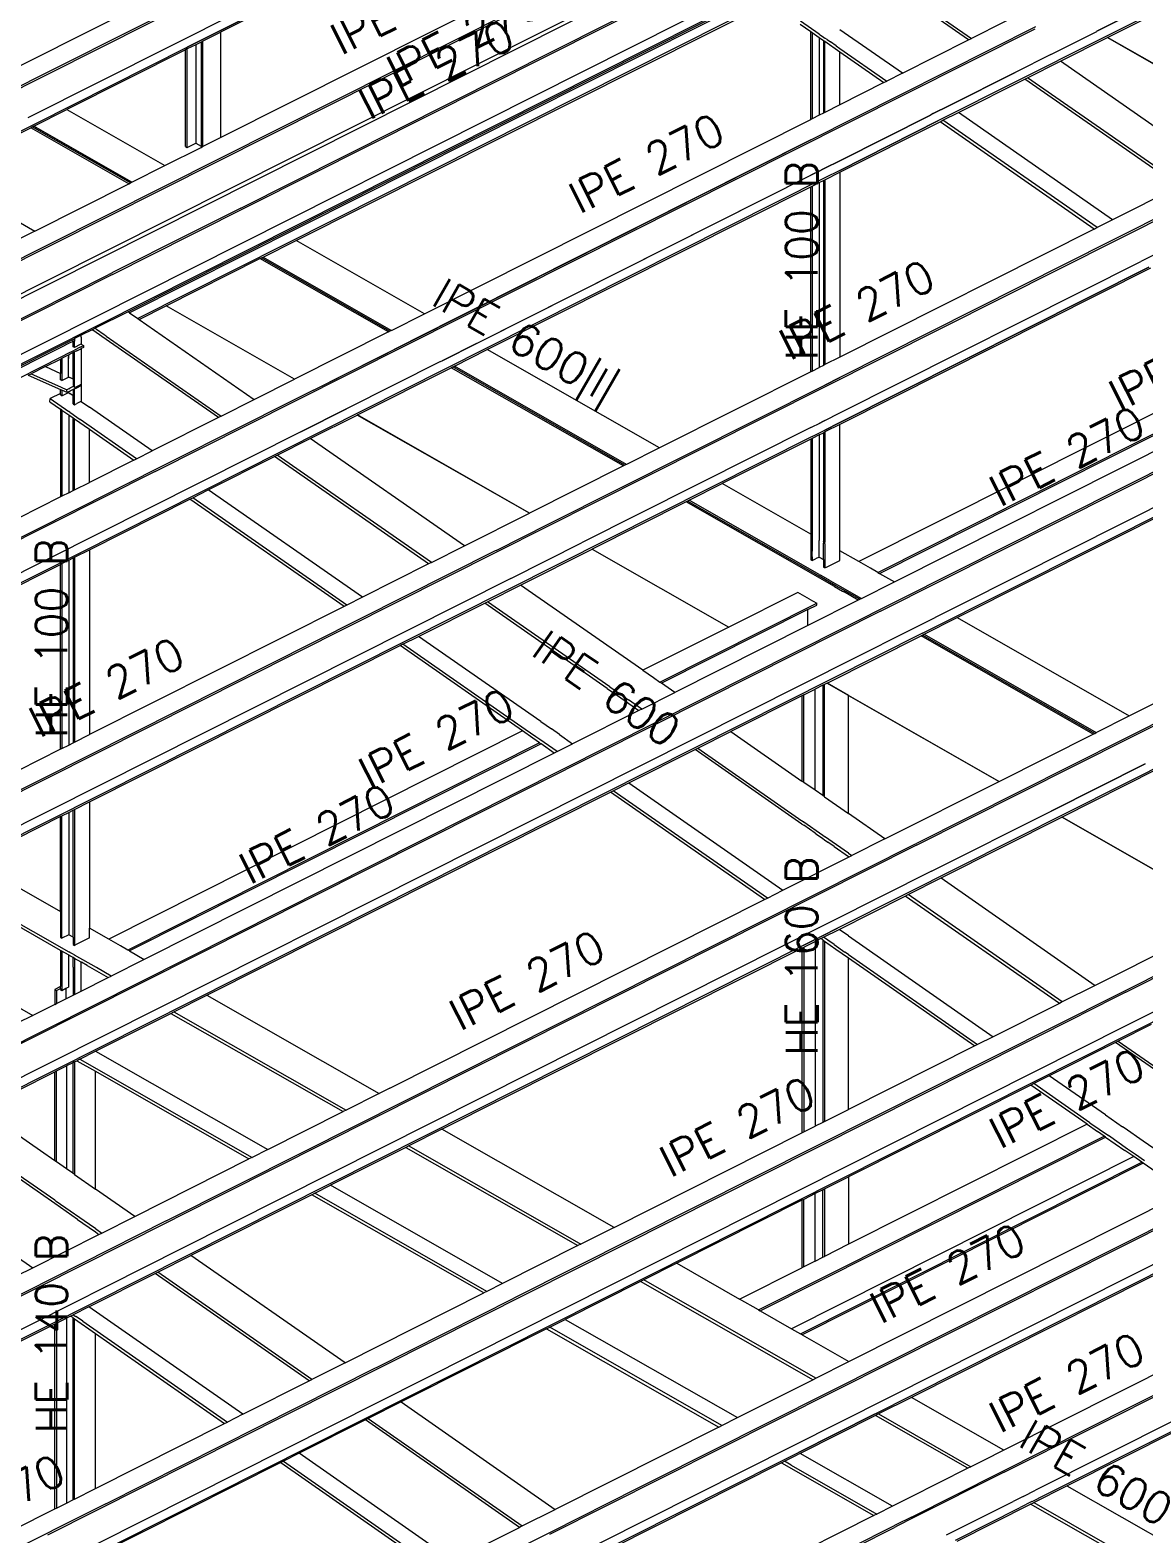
# Model space of a CAD drawing. Header units: millimetres. Extents: x 2 to 172, y 1 to 110.
# Drawn here: x 34.98 to 40.39, y 23.71 to 31.02 of the extents above; entities that cross this region are included whole.
import ezdxf
from ezdxf.enums import TextEntityAlignment as Align

# ---------------------------------------------------------------- set-up
doc = ezdxf.new("R2010")
doc.units = ezdxf.units.MM
doc.layers.add('BARRAS_DE_ACERO', color=7, linetype='Continuous', lineweight=9)
doc.layers.add('REFERENCIA_DE_LAS_BARRAS', color=2, linetype='Continuous', lineweight=9)
doc.styles.add('CYPETXT', font='romans__.ttf', dxfattribs={"height": 0.2})

msp = doc.modelspace()

# ---------------------------------------------------------------- linework, layer by layer
at = {"layer": 'BARRAS_DE_ACERO'}
for p, q in [((42.3709, 33.4582), (20.7061, 22.557)), ((27.8158, 26.3191), (41.7767, 33.3438)), ((36.0012, 30.1539), (39.646, 31.9878)), ((37.3506, 31.7366), (35.9025, 31.0079)), ((35.7599, 30.0239), (38.8464, 31.5769)), ((35.9025, 30.4959), (37.8907, 31.4964)), ((31.7141, 27.8246), (38.9708, 31.4759)), ((38.9295, 28.1144), (45.596, 31.4688)), ((24.4434, 24.1189), (38.8313, 31.3585)), ((38.8313, 31.3499), (35.4533, 29.6502)), ((38.8313, 31.3412), (35.4606, 29.6451)), ((38.9916, 31.366), (39.5503, 30.9769)), ((38.8822, 31.3196), (35.4999, 29.6177)), ((40.6672, 31.2203), (39.3914, 30.5783)), ((34.2202, 30.3808), (35.8075, 31.1795)), ((35.7404, 31.1544), (34.7829, 30.6726)), ((36.2697, 29.9964), (38.6126, 31.1753)), ((38.8108, 30.9988), (38.7198, 31.0622)), ((35.815, 30.9726), (35.9025, 31.0166)), ((35.815, 30.9639), (35.9025, 31.0079)), ((35.9025, 31.0079), (35.9025, 30.4959)), ((38.7185, 31.047), (38.7697, 31.0113)), ((38.7697, 30.4849), (39.8641, 31.0356)), ((38.7697, 30.5841), (38.7697, 31.0113)), ((38.7697, 31.0113), (38.7765, 31.0065)), ((38.7765, 31.0065), (38.8108, 30.9827)), ((38.7765, 31.0065), (38.7765, 30.5875)), ((38.8108, 30.9988), (38.8152, 30.9957)), ((38.8108, 30.9827), (38.8108, 30.6048)), ((38.8108, 30.9827), (38.8313, 30.9684)), ((38.8494, 30.9719), (38.8381, 30.9797)), ((39.2151, 30.8082), (38.911, 31.0199)), ((39.2291, 30.7074), (39.8596, 31.0247)), ((39.5369, 30.9701), (39.5503, 30.9769)), ((39.9369, 30.9), (40.1593, 31.0119)), ((39.9369, 30.9), (40.1593, 31.0119)), ((40.1599, 31.0122), (40.1593, 31.0119)), ((40.1599, 31.0122), (40.1593, 31.0119)), ((40.1593, 31.0119), (40.1593, 31.0119)), ((40.2119, 30.9826), (40.2113, 30.9823)), ((40.2113, 30.9823), (41.0478, 30.5049)), ((41.0484, 30.5052), (40.2119, 30.9826)), ((34.2202, 30.1701), (35.7404, 30.935)), ((35.7404, 30.9264), (35.7329, 30.9226)), ((35.7404, 30.935), (35.7818, 30.9558)), ((35.7818, 30.9558), (35.7404, 30.935)), ((35.7404, 30.4485), (35.7404, 30.9264)), ((35.8075, 30.9688), (35.7818, 30.9558)), ((35.7818, 30.9558), (35.7818, 30.9558)), ((35.7818, 30.9472), (35.7818, 30.4693)), ((35.8075, 30.9688), (35.815, 30.9726)), ((35.815, 30.9725), (35.8075, 30.9688)), ((35.8075, 30.9601), (35.815, 30.9639)), ((38.8313, 30.9684), (38.8313, 30.6151)), ((38.8313, 30.9684), (38.8381, 30.9636)), ((38.8381, 30.6185), (38.8381, 30.9636)), ((38.8381, 30.9636), (38.911, 30.9129)), ((38.8494, 30.9719), (38.8656, 30.9607)), ((38.8939, 30.9409), (38.8656, 30.9607)), ((38.8939, 30.9409), (38.911, 30.929)), ((38.911, 30.929), (39.1392, 30.77)), ((39.9369, 30.9), (39.7631, 30.8125)), ((39.8231, 30.7869), (39.9834, 30.8676)), ((39.1258, 30.7633), (38.911, 30.6552)), ((39.2151, 30.8082), (39.1392, 30.77)), ((40.5584, 30.2587), (39.8096, 30.7801)), ((40.5718, 30.2654), (39.8231, 30.7869)), ((36.2632, 29.2151), (39.2291, 30.7074)), ((34.9952, 30.5514), (35.1556, 30.6321)), ((35.1556, 30.6321), (35.6324, 30.36)), ((38.911, 30.6552), (38.8381, 30.6185)), ((39.3655, 30.6125), (39.3521, 30.6057)), ((39.3655, 30.6125), (39.4413, 30.6506)), ((39.4413, 30.6506), (39.3655, 30.6125)), ((40.2366, 30.0968), (39.4878, 30.6182)), ((35.4569, 30.2717), (34.9801, 30.5438)), ((35.4642, 30.2754), (34.9874, 30.5475)), ((35.472, 30.2793), (34.9952, 30.5514)), ((34.9952, 30.5514), (34.9952, 30.5514)), ((36.8939, 29.6402), (38.7697, 30.5841)), ((38.7765, 30.5875), (38.7697, 30.5841)), ((38.8108, 30.6048), (38.7765, 30.5875)), ((38.911, 30.3838), (39.352, 30.6057)), ((39.3521, 30.6057), (38.911, 30.3838)), ((39.3521, 30.6057), (39.352, 30.6057)), ((40.1473, 30.0518), (39.3986, 30.5733)), ((40.1608, 30.0586), (39.412, 30.5801)), ((35.7818, 30.4693), (35.8075, 30.4546)), ((36.3547, 29.2697), (38.7697, 30.4849)), ((38.7697, 30.4849), (36.826, 29.5068)), ((35.6324, 30.36), (35.8075, 30.4481)), ((41.1408, 30.4525), (40.2301, 29.9942)), ((38.8108, 30.3334), (38.7765, 30.3161)), ((38.7765, 30.3161), (38.8108, 30.3334)), ((38.911, 30.3366), (38.8381, 30.2999)), ((38.911, 30.3366), (38.8381, 30.2999)), ((38.8381, 30.2913), (38.911, 30.328)), ((38.911, 30.328), (38.911, 29.4298)), ((34.5234, 30.314), (35.0003, 30.042)), ((35.0008, 30.0422), (35.4569, 30.2717)), ((35.4569, 30.2717), (35.4642, 30.2754)), ((35.4642, 30.2754), (35.472, 30.2793)), ((37.1467, 29.496), (38.7697, 30.3127)), ((37.1716, 29.5086), (38.7697, 30.3127)), ((38.8381, 30.2999), (37.1906, 29.4709)), ((37.1986, 29.4664), (38.7697, 30.2569)), ((37.9752, 28.851), (40.8811, 30.3132)), ((38.7765, 30.3161), (38.7697, 30.3127)), ((38.7697, 30.3127), (38.7765, 30.3161)), ((38.7697, 30.3127), (38.7697, 30.3127)), ((38.7697, 30.2569), (38.7765, 30.2603)), ((38.7697, 29.3586), (38.7697, 30.2569)), ((38.7765, 30.3161), (38.7765, 30.3161)), ((38.7765, 30.2603), (38.8108, 30.2776)), ((38.8108, 30.2776), (38.8313, 30.2879)), ((38.8108, 30.2776), (38.8108, 29.3793)), ((38.8313, 30.2879), (38.8381, 30.2913)), ((38.8313, 30.2879), (38.8313, 29.3896)), ((38.8381, 30.2913), (38.8381, 29.3931)), ((40.5584, 30.2587), (40.2366, 30.0968)), ((40.9584, 30.1886), (40.3736, 29.8943)), ((36.0012, 30.1539), (35.7519, 30.0284)), ((35.7519, 30.0284), (35.378, 29.8403)), ((40.1473, 30.0518), (38.911, 29.4298)), ((39.1086, 28.1959), (42.7534, 30.0299)), ((40.1473, 30.0518), (40.1608, 30.0586)), ((40.2366, 30.0968), (40.1608, 30.0586)), ((35.3779, 29.8316), (35.7599, 30.0239)), ((36.1093, 29.9157), (36.2697, 29.9964)), ((36.8939, 29.6402), (36.2697, 29.9964)), ((40.2301, 29.9942), (38.911, 29.3305)), ((40.2301, 29.9942), (38.911, 29.3305)), ((36.0941, 29.9081), (36.1014, 29.9118)), ((36.7184, 29.5519), (36.0941, 29.9081)), ((36.1014, 29.9118), (36.1093, 29.9157)), ((36.1093, 29.9157), (36.7335, 29.5595)), ((38.911, 29.1584), (40.3736, 29.8943)), ((38.911, 29.1584), (40.3736, 29.8943)), ((35.3779, 29.8316), (32.1088, 28.1867)), ((34.6296, 29.4637), (35.356, 29.8292)), ((35.3669, 29.8347), (35.356, 29.8292)), ((35.3669, 29.8347), (35.3699, 29.8362)), ((35.3724, 29.8375), (35.3699, 29.8362)), ((35.3752, 29.8389), (35.3724, 29.8375)), ((35.3765, 29.8396), (35.3752, 29.8389)), ((35.3772, 29.8399), (35.3765, 29.8396)), ((35.3776, 29.8401), (35.3772, 29.8399)), ((35.3777, 29.8402), (35.3776, 29.8401)), ((35.3779, 29.8403), (35.378, 29.8403)), ((35.3779, 29.8402), (35.3779, 29.8402)), ((40.4201, 29.8619), (38.911, 29.1026)), ((34.6095, 25.7685), (42.4418, 29.7095)), ((35.5071, 29.6127), (35.6375, 29.6783)), ((36.2623, 29.3224), (35.6381, 29.6786)), ((35.4606, 29.6451), (35.4999, 29.6177)), ((35.4999, 29.6177), (35.5071, 29.6127)), ((35.5071, 29.6127), (36.0658, 29.2236)), ((36.7335, 29.5595), (36.8939, 29.6402)), ((39.3127, 28.0878), (42.3863, 29.6344)), ((35.1865, 29.5159), (31.9475, 27.8862)), ((35.1865, 29.5159), (35.1933, 29.5194)), ((35.1865, 29.5072), (35.1865, 29.5159)), ((35.1933, 29.5194), (35.1933, 29.5068)), ((35.2794, 29.5627), (35.2254, 29.5355)), ((35.2794, 29.5627), (35.2929, 29.5695)), ((35.2868, 29.5576), (35.2794, 29.5627)), ((35.3261, 29.5302), (35.2868, 29.5576)), ((35.3002, 29.5644), (35.2962, 29.5672)), ((35.3375, 29.5384), (35.3002, 29.5644)), ((35.892, 29.1361), (35.3261, 29.5302)), ((35.3467, 29.532), (35.3375, 29.5384)), ((35.3467, 29.532), (35.9054, 29.1429)), ((36.7184, 29.5519), (36.2623, 29.3224)), ((36.7335, 29.5595), (36.7257, 29.5556)), ((32.4734, 28.142), (35.1317, 29.4796)), ((37.1906, 29.4709), (32.9136, 27.3189)), ((35.1317, 29.4796), (35.166, 29.4968)), ((35.1317, 29.4324), (35.166, 29.4497)), ((35.1644, 29.4403), (35.1659, 29.441)), ((35.1644, 29.4235), (35.1659, 29.441)), ((35.1644, 29.4403), (35.1644, 29.4235)), ((35.166, 29.4968), (35.1865, 29.5072)), ((35.166, 29.4497), (35.1865, 29.46)), ((35.1865, 29.4514), (35.1703, 29.4432)), ((35.1865, 29.46), (35.1933, 29.4634)), ((35.1933, 29.4548), (35.1865, 29.4514)), ((35.1865, 29.3226), (35.1865, 29.4514)), ((35.1933, 29.4763), (35.1933, 29.5068)), ((35.2207, 29.4772), (35.1933, 29.4634)), ((35.2046, 29.4605), (35.1933, 29.4548)), ((35.1933, 29.2819), (35.1933, 29.4548)), ((35.2046, 29.4605), (35.2207, 29.4686)), ((35.2207, 29.4772), (35.2374, 29.4856)), ((35.2207, 29.4686), (35.2254, 29.4709)), ((35.2374, 29.477), (35.2254, 29.4709)), ((35.2254, 29.4709), (35.2254, 29.2981)), ((35.2374, 29.4856), (35.2374, 29.477)), ((36.3541, 29.2694), (36.826, 29.5068)), ((36.9863, 29.4153), (37.1467, 29.496)), ((37.1467, 29.496), (37.1716, 29.5086)), ((38.0352, 28.989), (37.1986, 29.4664)), ((41.0146, 29.4478), (39.0041, 28.4362)), ((32.5173, 28.1169), (35.1317, 29.4324)), ((35.0513, 29.3834), (34.9821, 29.3485)), ((35.0513, 29.3834), (35.1248, 29.3506)), ((35.1248, 29.4204), (35.1248, 29.3506)), ((35.1638, 29.416), (35.1644, 29.4235)), ((35.1638, 29.3329), (35.1638, 29.416)), ((36.9711, 29.4077), (36.5151, 29.1782)), ((36.9711, 29.4077), (36.5151, 29.1782)), ((36.9711, 29.4077), (36.9784, 29.4114)), ((36.9711, 29.4077), (36.9784, 29.4114)), ((36.9711, 29.4077), (36.9711, 29.4077)), ((36.9784, 29.4114), (36.9863, 29.4153)), ((36.9784, 29.4114), (36.9784, 29.4114)), ((36.9863, 29.4153), (36.9863, 29.4153)), ((37.8596, 28.9007), (37.0231, 29.378)), ((37.8669, 28.9044), (37.0304, 29.3817)), ((37.8748, 28.9083), (37.0383, 29.3857)), ((38.8313, 29.3896), (38.8108, 29.3793)), ((38.8381, 29.3931), (38.8313, 29.3896)), ((38.911, 29.4298), (38.8381, 29.3931)), ((34.9678, 29.3413), (34.9821, 29.3485)), ((34.9678, 29.3413), (35.1248, 29.2715)), ((34.9821, 29.3485), (35.1248, 29.2851)), ((35.1248, 29.3196), (35.1248, 29.3506)), ((35.1317, 29.3166), (35.1248, 29.3196)), ((35.1638, 29.3329), (35.1638, 29.3327)), ((35.1638, 29.3327), (35.166, 29.3317)), ((35.166, 29.3317), (35.1703, 29.3298)), ((35.1865, 29.3226), (35.1703, 29.3298)), ((35.1865, 29.3226), (35.1865, 29.2922)), ((35.2165, 29.2936), (35.2254, 29.2981)), ((35.2254, 29.2981), (35.2259, 29.2915)), ((36.2623, 29.3224), (36.2618, 29.3221)), ((38.7697, 29.3586), (38.0352, 28.989)), ((38.7765, 29.3621), (38.7697, 29.3586)), ((39.1764, 28.3378), (41.1689, 29.3404)), ((35.0736, 29.213), (35.075, 29.2282)), ((35.075, 29.2282), (35.166, 29.1648)), ((35.1248, 29.2851), (35.1562, 29.2711)), ((35.1248, 29.2533), (35.1248, 29.2715)), ((35.1248, 29.2715), (35.1317, 29.2684)), ((35.1317, 29.2411), (35.1638, 29.2573)), ((35.166, 29.276), (35.1562, 29.2711)), ((35.166, 29.2613), (35.1638, 29.2602)), ((35.1638, 29.2573), (35.1638, 29.2602)), ((35.1638, 29.2573), (35.166, 29.2557)), ((35.166, 29.276), (35.1703, 29.2782)), ((35.166, 29.2613), (35.1703, 29.2635)), ((35.166, 29.2557), (35.1703, 29.2527)), ((35.1927, 29.2894), (35.1703, 29.2782)), ((35.1865, 29.2717), (35.1703, 29.2635)), ((35.1865, 29.2415), (35.1703, 29.2527)), ((35.1865, 29.2922), (35.1927, 29.2894)), ((35.1933, 29.2751), (35.1865, 29.2717)), ((35.1865, 29.2717), (35.1865, 29.2415)), ((35.1865, 29.203), (35.1865, 29.2415)), ((35.1933, 29.2819), (35.1927, 29.2894)), ((35.1933, 29.2819), (35.2046, 29.2876)), ((35.1933, 29.1982), (35.1933, 29.2751)), ((35.2046, 29.2876), (35.2165, 29.2936)), ((35.2254, 29.2912), (35.2259, 29.2915)), ((35.9054, 29.1429), (36.0658, 29.2236)), ((36.3547, 29.2697), (36.3541, 29.2694)), ((37.5005, 28.6208), (38.8381, 29.2939)), ((35.0736, 29.213), (35.1248, 29.1773)), ((35.1248, 29.1773), (35.1248, 28.7501)), ((35.1317, 29.1725), (35.1248, 29.1773)), ((35.1317, 29.1725), (35.1317, 28.7535)), ((35.1317, 29.1725), (35.166, 29.1487)), ((35.1703, 29.1618), (35.166, 29.1648)), ((35.166, 29.1487), (35.166, 28.7708)), ((35.166, 29.1487), (35.1865, 29.1344)), ((35.1865, 29.203), (35.1933, 29.1982)), ((35.1933, 29.1982), (35.2046, 29.2039)), ((35.2207, 29.212), (35.2046, 29.2039)), ((35.2254, 29.2144), (35.2207, 29.212)), ((35.5702, 28.9742), (35.2662, 29.1859)), ((36.2568, 29.2204), (35.3815, 28.78)), ((35.5843, 28.8734), (36.2632, 29.2151)), ((36.2921, 29.066), (36.5145, 29.1779)), ((36.5119, 29.1766), (36.2921, 29.066)), ((36.5151, 29.1782), (36.5145, 29.1779)), ((36.5151, 29.1782), (36.5145, 29.1779)), ((36.5151, 29.1782), (36.5151, 29.1782)), ((37.4036, 28.6712), (36.5671, 29.1486)), ((38.8381, 29.1217), (38.911, 29.1584)), ((38.8381, 29.1217), (38.911, 29.1584)), ((38.911, 29.1584), (38.911, 29.1584)), ((39.4811, 28.164), (41.4416, 29.1504)), ((35.1865, 28.7811), (35.1865, 29.1344)), ((35.1865, 29.1344), (35.1933, 29.1296)), ((35.1933, 28.7845), (35.1933, 29.1296)), ((35.1933, 29.1296), (35.2662, 29.0789)), ((35.2046, 29.1379), (35.2207, 29.1267)), ((35.4944, 28.936), (35.2207, 29.1267)), ((35.2662, 28.8212), (35.2662, 29.0789)), ((35.2662, 29.0789), (35.481, 28.9293)), ((35.892, 29.1361), (35.5702, 28.9742)), ((35.9054, 29.1429), (35.892, 29.1361)), ((38.7697, 29.0872), (37.6563, 28.527)), ((38.7697, 29.0872), (38.7765, 29.0907)), ((38.8313, 29.1182), (38.8108, 29.1079)), ((38.911, 29.1026), (38.8381, 29.0659)), ((38.911, 28.4893), (38.911, 29.1026)), ((38.7765, 29.0435), (29.5676, 24.4098)), ((36.2921, 29.066), (32.9604, 27.3896)), ((36.1782, 28.9529), (36.3386, 29.0336)), ((37.0874, 28.5121), (36.3386, 29.0336)), ((38.7697, 29.0314), (38.7697, 28.5699)), ((38.7765, 29.0435), (38.8381, 29.0745)), ((38.8108, 29.0521), (38.7765, 29.0349)), ((38.7765, 29.0349), (38.7765, 28.566)), ((38.8108, 29.0521), (38.8108, 28.5465)), ((38.8313, 29.0624), (38.8313, 28.5348)), ((38.8381, 29.0659), (38.8381, 28.5309)), ((35.481, 28.9293), (35.2662, 28.8212)), ((35.481, 28.9293), (35.4944, 28.936)), ((35.4944, 28.936), (35.5702, 28.9742)), ((35.843, 28.7842), (36.1648, 28.9462)), ((36.1648, 28.9462), (36.1782, 28.9529)), ((36.9135, 28.4247), (36.1648, 28.9462)), ((36.927, 28.4314), (36.1782, 28.9529)), ((38.0352, 28.989), (37.8748, 28.9083)), ((35.5843, 28.8734), (28.9296, 25.525)), ((35.1865, 28.7811), (35.1933, 28.7845)), ((35.1933, 28.7845), (35.2662, 28.8212)), ((35.7672, 28.7461), (35.843, 28.7842)), ((36.5917, 28.2627), (35.843, 28.7842)), ((37.2408, 28.4815), (37.9752, 28.851)), ((38.1795, 28.7345), (38.3399, 28.8152)), ((38.7697, 28.5699), (38.3399, 28.8152)), ((32.5744, 27.3676), (35.3815, 28.78)), ((35.1248, 28.7501), (33.3016, 27.8327)), ((35.166, 28.7708), (35.1865, 28.7811)), ((35.2662, 28.494), (35.7537, 28.7393)), ((35.7537, 28.7393), (35.7672, 28.7461)), ((36.5025, 28.2178), (35.7537, 28.7393)), ((36.5159, 28.2246), (35.7672, 28.7461)), ((38.1644, 28.7268), (37.7083, 28.4974)), ((38.885, 28.3156), (38.1644, 28.7268)), ((38.1716, 28.7305), (38.1795, 28.7345)), ((38.8108, 28.3742), (38.1795, 28.7345)), ((37.2408, 28.4901), (37.5005, 28.6208)), ((38.7697, 28.5699), (38.7697, 28.4631)), ((38.7765, 28.566), (38.7765, 28.5654)), ((38.7765, 28.5654), (38.7765, 28.5576)), ((35.1933, 28.4573), (35.2662, 28.494)), ((35.2662, 28.494), (35.2662, 27.5958)), ((36.927, 28.4314), (37.0874, 28.5121)), ((37.3136, 28.3546), (37.6563, 28.527)), ((37.7083, 28.4974), (37.7077, 28.4971)), ((37.7077, 28.4971), (38.3719, 28.1181)), ((37.7083, 28.4974), (38.3725, 28.1184)), ((38.7765, 28.5576), (38.7765, 28.4871)), ((38.8108, 28.5465), (38.8108, 28.5458)), ((38.8108, 28.5458), (38.8108, 28.538)), ((38.8108, 28.458), (38.8108, 28.538)), ((38.8313, 28.5341), (38.8313, 28.5348)), ((38.8313, 28.5341), (38.8313, 28.5263)), ((38.8313, 28.4463), (38.8313, 28.5263)), ((38.8381, 28.5224), (38.8381, 28.5309)), ((38.8381, 28.5224), (38.8381, 28.4432)), ((42.148, 28.5084), (39.783, 27.3184)), ((29.9951, 24.8356), (37.2408, 28.4815)), ((33.5538, 27.6324), (35.1248, 28.4229)), ((37.2363, 28.4878), (33.5882, 26.6522)), ((35.1248, 27.5246), (35.1248, 28.4229)), ((35.1317, 28.4263), (35.166, 28.4436)), ((35.166, 28.4436), (35.1865, 28.4539)), ((35.1865, 28.4539), (35.1933, 28.4573)), ((37.2408, 28.4901), (37.2363, 28.4878)), ((38.7697, 28.4631), (38.7697, 28.4447)), ((38.7765, 28.4592), (38.7765, 28.4871)), ((38.7765, 28.4592), (38.7765, 28.446)), ((38.7765, 28.4408), (38.7937, 28.4494)), ((38.8108, 28.458), (38.7937, 28.4494)), ((38.8108, 28.458), (38.8313, 28.4463)), ((38.8313, 28.4463), (38.8313, 28.4095)), ((38.8381, 28.4432), (38.8381, 28.4056)), ((38.8494, 28.4113), (38.911, 28.4423)), ((39.0041, 28.4362), (38.911, 28.4893)), ((38.911, 28.4423), (38.911, 28.4893)), ((39.0606, 28.4039), (39.0041, 28.4362)), ((37.3136, 28.3546), (29.8501, 24.5991)), ((38.8108, 28.3742), (38.8152, 28.3718)), ((38.8923, 28.3193), (38.8108, 28.3658)), ((38.8152, 28.3718), (38.8171, 28.3706)), ((38.8656, 28.343), (38.8171, 28.3706)), ((38.8381, 28.4056), (38.8313, 28.4095)), ((38.8381, 28.4056), (38.8494, 28.4113)), ((39.0965, 28.3834), (39.0606, 28.4039)), ((39.0965, 28.3834), (39.1045, 28.3789)), ((39.1045, 28.3789), (39.1764, 28.3378)), ((37.9546, 27.9081), (37.3601, 28.3222)), ((38.885, 28.3156), (38.9249, 28.2929)), ((38.9303, 28.2976), (38.8923, 28.3193)), ((38.9249, 28.2929), (38.9269, 28.2917)), ((38.9269, 28.2917), (38.929, 28.2905)), ((39.0009, 28.2495), (38.929, 28.2905)), ((38.9941, 28.2612), (38.9303, 28.2976)), ((39.016, 28.2571), (39.1764, 28.3378)), ((36.5025, 28.2178), (35.2662, 27.5958)), ((37.7808, 27.8206), (37.1863, 28.2347)), ((37.7942, 27.8274), (37.1997, 28.2415)), ((38.7551, 28.2031), (38.0445, 27.8455)), ((39.0009, 28.2495), (38.7551, 28.1259)), ((38.7551, 28.2031), (38.7991, 28.2252)), ((38.7551, 28.1259), (38.7551, 28.2031)), ((38.7632, 28.2543), (38.7991, 28.2338)), ((38.7991, 28.2252), (38.7991, 28.2338)), ((39.0082, 28.2532), (38.9941, 28.2612)), ((39.0082, 28.2532), (39.0009, 28.2495)), ((39.0082, 28.2532), (39.016, 28.2571)), ((38.7551, 28.1259), (38.1089, 27.8007)), ((39.3207, 28.0833), (39.4811, 28.164)), ((37.459, 27.6587), (36.8645, 28.0728)), ((38.3725, 28.1184), (38.3719, 28.1181)), ((38.8495, 27.8462), (39.3056, 28.0757)), ((39.3056, 28.0757), (39.3129, 28.0793)), ((40.1422, 27.5983), (39.3056, 28.0757)), ((39.3129, 28.0793), (39.3207, 28.0833)), ((40.1494, 27.602), (39.3129, 28.0793)), ((37.3698, 27.6138), (36.7752, 28.0279)), ((38.8279, 27.8353), (38.7916, 27.817)), ((38.8368, 27.8398), (38.8279, 27.8353)), ((38.8279, 27.8353), (38.8279, 27.2999)), ((38.8368, 27.2937), (38.8368, 27.8398)), ((38.849, 27.8459), (38.8495, 27.8462)), ((38.8495, 27.8462), (39.6861, 27.3688)), ((37.7808, 27.8206), (37.8314, 27.7854)), ((37.8314, 27.7854), (37.8635, 27.763)), ((37.8449, 27.7921), (37.877, 27.7698)), ((37.8707, 27.758), (37.8635, 27.763)), ((37.877, 27.7698), (37.8841, 27.7648)), ((37.9485, 27.72), (37.8841, 27.7648)), ((38.7362, 27.7891), (38.7273, 27.7847)), ((38.7273, 27.7847), (38.7273, 27.37)), ((38.7362, 27.7891), (38.7916, 27.817)), ((38.7362, 27.3638), (38.7362, 27.7891)), ((38.7916, 27.3252), (38.7916, 27.817)), ((37.935, 27.7132), (37.6132, 27.5513)), ((37.8707, 27.758), (37.935, 27.7132)), ((37.9485, 27.72), (37.935, 27.7132)), ((37.4338, 27.5854), (37.3832, 27.6206)), ((37.459, 27.6587), (37.5096, 27.6235)), ((37.5489, 27.5961), (37.5096, 27.6235)), ((37.3698, 27.6138), (35.3593, 26.6022)), ((37.4525, 27.5562), (35.4517, 26.5495)), ((37.4597, 27.5512), (35.4597, 26.5449)), ((37.4203, 27.5786), (37.3698, 27.6138)), ((37.4525, 27.5562), (37.4203, 27.5786)), ((37.4535, 27.5716), (37.4338, 27.5854)), ((37.4525, 27.5562), (37.4597, 27.5512)), ((37.5374, 27.5132), (37.4535, 27.5716)), ((37.524, 27.5064), (37.4597, 27.5512)), ((37.5374, 27.5132), (37.6132, 27.5513)), ((37.5489, 27.5961), (37.6132, 27.5513)), ((39.6861, 27.3688), (40.1422, 27.5983)), ((35.1248, 27.5246), (34.3903, 27.1551)), ((35.1317, 27.5281), (35.1248, 27.5246)), ((38.7273, 27.1615), (38.2078, 27.5233)), ((38.2212, 27.53), (38.7273, 27.1776)), ((40.6143, 27.5174), (39.2221, 26.8168)), ((40.4469, 27.4245), (39.9908, 27.195)), ((38.559, 26.8017), (37.8102, 27.3232)), ((37.886, 27.3613), (38.6348, 26.8399)), ((38.7362, 27.3638), (38.7273, 27.37)), ((39.1304, 27.0892), (39.6855, 27.3686)), ((35.2662, 27.2686), (35.2662, 26.6553)), ((38.8368, 27.2937), (38.8279, 27.2999)), ((39.783, 27.3184), (39.2838, 27.0672)), ((39.2838, 27.0586), (39.7865, 27.3115)), ((35.1317, 26.6068), (35.1317, 27.2009)), ((35.166, 27.2181), (35.166, 26.624)), ((35.1865, 26.6123), (35.1865, 27.2285)), ((35.1933, 27.2319), (35.1933, 26.5716)), ((38.7297, 27.1759), (38.7273, 27.1776)), ((38.7297, 27.1759), (38.7355, 27.1719)), ((39.1304, 27.0892), (38.9534, 27.2125)), ((39.3566, 26.9317), (39.9388, 27.2246)), ((40.8267, 26.7174), (39.9902, 27.1947)), ((40.3054, 26.1836), (42.3945, 27.2348)), ((38.7273, 27.1615), (38.7362, 27.1553)), ((38.7362, 27.1714), (38.7355, 27.1719)), ((38.7362, 27.1714), (38.8279, 27.1075)), ((38.7916, 27.1167), (38.7362, 27.1553)), ((38.8279, 27.1075), (38.8368, 27.1013)), ((33.5251, 21.5465), (44.5489, 27.0934)), ((39.2838, 27.0586), (35.6829, 25.2467)), ((36.3061, 25.5689), (39.2793, 27.065)), ((38.9534, 27.0201), (38.8368, 27.1013)), ((38.8833, 27.0528), (38.8528, 27.074)), ((38.8833, 27.0528), (38.9534, 27.004)), ((39.1304, 27.0892), (38.97, 27.0085)), ((39.2793, 27.065), (39.2838, 27.0672)), ((38.6348, 26.8399), (38.9566, 27.0018)), ((38.9534, 27.0201), (38.97, 27.0085)), ((35.1248, 26.5477), (34.5197, 26.893)), ((34.5346, 26.9005), (35.166, 26.5403)), ((39.3566, 26.9317), (35.7118, 25.0977)), ((39.4031, 26.8993), (40.1519, 26.3778)), ((39.2221, 26.8168), (38.9003, 26.6549)), ((39.2221, 26.8168), (38.9004, 26.6549)), ((39.9781, 26.2903), (39.2293, 26.8118)), ((39.9915, 26.2971), (39.2428, 26.8186)), ((34.1536, 26.7088), (34.9901, 26.2314)), ((35.1248, 26.7359), (35.1248, 26.6107)), ((40.9243, 26.6672), (37.3277, 24.8575)), ((40.8267, 26.7174), (40.1519, 26.3778)), ((35.1248, 26.6107), (35.1317, 26.6068)), ((35.166, 26.624), (35.1317, 26.6068)), ((35.1865, 26.6123), (35.166, 26.624)), ((35.3593, 26.6022), (35.2662, 26.6553)), ((35.2662, 26.6083), (35.2662, 26.6553)), ((35.4157, 26.57), (35.3593, 26.6022)), ((38.7916, 26.6002), (38.8111, 26.61)), ((38.8245, 26.6168), (38.8111, 26.61)), ((38.8245, 26.6168), (38.8111, 26.61)), ((38.8111, 26.61), (38.8111, 26.61)), ((38.8183, 26.605), (38.8317, 26.6118)), ((38.8245, 26.6168), (38.9003, 26.6549)), ((38.9004, 26.6549), (38.8245, 26.6168)), ((38.8245, 26.6168), (38.8245, 26.6168)), ((38.8279, 26.5983), (38.8279, 25.7116)), ((38.8279, 26.5983), (38.8368, 26.5921)), ((38.8317, 26.6118), (38.9075, 26.6499)), ((38.8528, 26.5971), (38.8317, 26.6118)), ((38.8368, 26.5921), (38.8922, 26.5535)), ((38.8368, 26.5921), (38.8368, 25.7161)), ((38.8833, 26.5758), (38.8528, 26.5971)), ((38.9003, 26.6549), (38.9004, 26.6549)), ((38.9534, 26.6179), (39.6563, 26.1284)), ((40.3011, 26.345), (40.9277, 26.6604)), ((38.7362, 26.5723), (24.7484, 19.534)), ((33.1278, 22.5249), (41.1234, 26.5481)), ((35.1248, 26.5477), (35.1248, 26.3721)), ((35.1317, 26.5438), (35.1248, 26.5477)), ((35.1317, 26.5438), (35.1317, 26.3535)), ((35.1638, 26.5255), (35.1317, 26.5438)), ((35.1638, 26.5255), (35.1638, 26.3696)), ((35.166, 26.5242), (35.1638, 26.5255)), ((35.1703, 26.5378), (35.166, 26.5403)), ((35.1703, 26.5217), (35.166, 26.5242)), ((35.1865, 26.5286), (35.1703, 26.5378)), ((35.1856, 26.513), (35.1703, 26.5217)), ((35.1865, 26.5286), (35.1922, 26.5253)), ((35.1922, 26.5253), (35.1933, 26.5247)), ((35.1933, 26.5247), (35.1933, 26.5247)), ((35.2993, 26.4642), (35.1933, 26.5247)), ((35.4517, 26.5495), (35.4157, 26.57)), ((35.4597, 26.5449), (35.4517, 26.5495)), ((35.4597, 26.5449), (35.5316, 26.5039)), ((36.9775, 25.6788), (38.7273, 26.5592)), ((38.7273, 26.5592), (38.7362, 26.5637)), ((38.8833, 26.5758), (38.9359, 26.5392)), ((38.8922, 26.5535), (38.9534, 26.5109)), ((38.9534, 26.527), (38.9359, 26.5392)), ((38.9534, 26.527), (39.5805, 26.0903)), ((35.1865, 26.5125), (35.1856, 26.513)), ((35.1865, 26.4667), (35.1865, 26.5125)), ((35.1933, 26.5086), (35.1865, 26.5125)), ((35.1933, 26.5086), (35.1933, 26.3336)), ((35.2254, 26.4903), (35.1933, 26.5086)), ((35.2254, 26.4903), (35.2264, 26.4897)), ((35.2254, 26.4742), (35.2254, 26.4903)), ((35.2542, 26.4739), (35.2264, 26.4897)), ((35.2542, 26.4739), (35.3562, 26.4156)), ((35.3712, 26.4232), (35.2993, 26.4642)), ((38.9534, 25.7748), (38.9534, 26.5109)), ((38.9534, 26.5109), (39.567, 26.0835)), ((35.2254, 26.3498), (35.3562, 26.4156)), ((35.3562, 26.4156), (35.3712, 26.4232)), ((40.1519, 26.3778), (39.9915, 26.2971)), ((35.1048, 26.3532), (35.1048, 26.3267)), ((35.1248, 26.3633), (35.1248, 26.3574)), ((35.1248, 26.3574), (35.1317, 26.3535)), ((35.1317, 26.3535), (35.1514, 26.3634)), ((35.1514, 26.3634), (35.1638, 26.3696)), ((35.8363, 26.33), (36.6728, 25.8527)), ((40.3008, 26.3449), (40.0814, 26.2345)), ((40.3011, 26.345), (40.3008, 26.3449)), ((35.0966, 26.285), (35.1048, 26.2891)), ((35.661, 26.2418), (36.4975, 25.7644)), ((35.6759, 26.2493), (36.5124, 25.772)), ((39.9781, 26.2903), (39.6563, 26.1284)), ((39.9915, 26.2971), (39.9781, 26.2903)), ((25.726, 18.8476), (40.3054, 26.1836)), ((39.567, 26.0835), (38.9534, 25.7748)), ((39.5805, 26.0903), (39.567, 26.0835)), ((39.6563, 26.1284), (39.5805, 26.0903)), ((40.2643, 26.1072), (40.5373, 25.917)), ((35.1924, 26.006), (35.2041, 26.0119)), ((35.2191, 26.0194), (35.2041, 26.0119)), ((35.2041, 26.0119), (35.2945, 25.9603)), ((35.2191, 26.0194), (36.0556, 25.5421)), ((35.0966, 25.5261), (35.0966, 25.9578)), ((35.1048, 25.5204), (35.1048, 25.9619)), ((35.1842, 26.0019), (35.1533, 25.9863)), ((35.1533, 25.9863), (35.1533, 25.4867)), ((35.1924, 26.006), (35.1842, 26.0019)), ((35.1842, 26.0019), (35.1842, 25.4651)), ((35.1924, 26.006), (35.1924, 25.4594)), ((35.2945, 25.3883), (35.2945, 25.9603)), ((35.2945, 25.9603), (36.0406, 25.5346)), ((39.8398, 25.8936), (38.9534, 25.4476)), ((40.1128, 25.7034), (39.8398, 25.8936)), ((35.0966, 25.5261), (34.7368, 25.7767)), ((38.8368, 25.7161), (38.8279, 25.7116)), ((38.8368, 25.7161), (38.9534, 25.7748)), ((40.2021, 25.7483), (40.2848, 25.6907)), ((35.0966, 25.3176), (34.5629, 25.6893)), ((35.0966, 25.3337), (34.5764, 25.696)), ((36.9775, 25.6788), (36.8172, 25.5981)), ((37.8141, 25.2015), (36.9775, 25.6788)), ((37.8141, 25.2015), (38.7273, 25.661)), ((38.8279, 25.7116), (38.7916, 25.6933)), ((40.1128, 25.7034), (38.9534, 25.1201)), ((40.1128, 25.7034), (40.1634, 25.6682)), ((40.1262, 25.7102), (40.2161, 25.6476)), ((40.3091, 25.5828), (40.2161, 25.6476)), ((35.639, 25.2332), (36.3061, 25.5689)), ((36.1314, 25.5802), (36.0556, 25.5421)), ((36.8022, 25.5906), (36.4361, 25.4064)), ((36.8172, 25.5981), (36.8022, 25.5906)), ((36.8022, 25.5906), (37.6387, 25.1133)), ((36.8172, 25.5981), (37.6537, 25.1208)), ((40.2027, 25.6408), (40.2957, 25.5761)), ((40.339, 25.5459), (40.2957, 25.5761)), ((40.3484, 25.5554), (40.3091, 25.5828)), ((40.4676, 25.5634), (40.3849, 25.621)), ((34.2411, 25.5273), (34.9899, 25.0059)), ((35.4855, 25.2553), (36.0406, 25.5346)), ((36.0556, 25.5421), (36.0406, 25.5346)), ((40.339, 25.5459), (38.6766, 24.7093)), ((38.7205, 24.6843), (40.3784, 25.5185)), ((40.3856, 25.5135), (38.7285, 24.6797)), ((40.3784, 25.5185), (40.339, 25.5459)), ((40.3918, 25.5252), (40.3484, 25.5554)), ((40.3856, 25.5135), (40.3784, 25.5185)), ((40.5885, 25.3721), (40.3856, 25.5135)), ((35.1924, 25.4594), (35.1842, 25.4651)), ((35.1924, 25.4594), (35.2945, 25.3883)), ((38.8368, 25.3889), (38.9534, 25.4476)), ((38.9534, 25.4476), (38.9534, 25.1201)), ((35.4855, 25.2553), (35.2945, 25.3883)), ((36.3454, 25.3607), (35.7583, 25.0653)), ((37.1968, 24.8909), (36.3603, 25.3682)), ((37.2726, 24.929), (36.4361, 25.4064)), ((37.5025, 23.7114), (40.8181, 25.3797)), ((38.8279, 25.3844), (38.8368, 25.3889)), ((38.8368, 25.3889), (38.8368, 25.0614)), ((38.9553, 24.5503), (40.5885, 25.3721)), ((35.0966, 25.3337), (35.0972, 25.3333)), ((35.2068, 25.2408), (35.0966, 25.3176)), ((35.0988, 25.3322), (35.0972, 25.3333)), ((40.6847, 25.3212), (37.718, 23.8284)), ((38.7273, 25.3338), (38.1188, 25.0276)), ((38.7273, 25.3338), (38.7273, 25.0063)), ((35.639, 25.2332), (31.9896, 23.397)), ((31.9942, 23.3906), (35.639, 25.2246)), ((35.2068, 25.2408), (35.2327, 25.2228)), ((35.2327, 25.2228), (35.2945, 25.1798)), ((35.639, 25.2246), (35.6829, 25.2467)), ((34.9899, 25.0059), (35.3117, 25.1678)), ((35.2945, 25.1959), (35.2866, 25.2014)), ((37.8141, 25.2015), (37.6537, 25.1208)), ((40.8541, 25.1871), (39.252, 24.381)), ((40.8541, 25.1871), (39.252, 24.381)), ((35.7118, 25.0977), (24.7045, 19.5591)), ((36.5071, 24.5438), (35.7583, 25.0653)), ((37.6537, 25.1208), (37.6387, 25.1133)), ((38.9534, 25.1201), (38.8368, 25.0614)), ((39.2598, 23.7951), (41.9023, 25.1247)), ((39.7098, 24.0129), (41.9023, 25.1161)), ((36.3467, 24.4631), (35.5979, 24.9846)), ((38.1188, 25.0276), (37.9584, 24.9469)), ((38.1188, 25.0276), (38.4238, 24.8536)), ((38.4238, 24.8536), (38.7273, 25.0063)), ((38.7362, 25.0107), (38.7273, 25.0063)), ((36.3332, 24.4564), (35.5845, 24.9778)), ((37.9435, 24.9394), (37.5774, 24.7552)), ((37.9584, 24.9469), (37.9435, 24.9394)), ((38.5452, 24.596), (37.9435, 24.9394)), ((38.7949, 24.4696), (37.9584, 24.9469)), ((41.8745, 24.9386), (39.8621, 23.926)), ((36.6605, 24.5218), (37.3277, 24.8575)), ((38.5162, 24.8008), (38.4238, 24.8536)), ((41.263, 24.9023), (39.7088, 24.1203)), ((39.906, 23.9009), (41.895, 24.9017)), ((35.1734, 24.771), (35.1869, 24.7778)), ((35.2627, 24.8159), (35.1869, 24.7778)), ((35.1869, 24.7778), (35.1995, 24.7689)), ((35.2068, 24.7639), (35.1995, 24.7689)), ((36.0114, 24.2944), (35.2627, 24.8159)), ((38.5242, 24.7962), (38.6766, 24.7093)), ((35.0966, 24.7323), (32.1135, 23.2313)), ((35.1842, 24.7635), (35.1842, 23.8782)), ((35.1842, 24.7635), (35.1924, 24.7578)), ((35.1924, 24.7578), (35.2945, 24.6867)), ((35.1924, 23.8823), (35.1924, 24.7578)), ((35.2327, 24.7459), (35.2068, 24.7639)), ((35.2327, 24.7459), (35.9356, 24.2563)), ((37.4866, 24.7095), (36.7798, 24.3539)), ((37.4866, 24.7095), (37.5016, 24.717)), ((37.4866, 24.7095), (38.3231, 24.2322)), ((37.5016, 24.717), (37.5774, 24.7552)), ((38.3381, 24.2397), (37.5016, 24.717)), ((37.5774, 24.7552), (38.4139, 24.2778)), ((38.6766, 24.7093), (38.7205, 24.6843)), ((40.0136, 23.9464), (41.5358, 24.7124)), ((35.2945, 23.9337), (35.2945, 24.6867)), ((38.7285, 24.6797), (38.7205, 24.6843)), ((38.7285, 24.6797), (38.9553, 24.5503)), ((38.7949, 24.4696), (38.9553, 24.5503)), ((36.2771, 24.3289), (36.656, 24.5195)), ((36.5071, 24.5438), (36.3467, 24.4631)), ((36.656, 24.5195), (36.6605, 24.5218)), ((36.0114, 24.2944), (36.3332, 24.4564)), ((36.3332, 24.4564), (36.3467, 24.4631)), ((38.78, 24.4621), (38.7949, 24.4696)), ((35.3445, 23.8596), (36.2771, 24.3289)), ((36.7798, 24.3539), (36.6194, 24.2732)), ((36.7798, 24.3539), (37.5286, 23.8324)), ((39.252, 24.381), (39.0916, 24.3003)), ((39.252, 24.381), (39.0916, 24.3003)), ((39.252, 24.381), (39.252, 24.381)), ((39.7088, 24.1203), (39.26, 24.3764)), ((36.0114, 24.2944), (35.9356, 24.2563)), ((36.606, 24.2664), (36.2842, 24.1045)), ((36.6194, 24.2732), (36.606, 24.2664)), ((37.3548, 23.7449), (36.606, 24.2664)), ((36.6194, 24.2732), (37.3682, 23.7517)), ((39.0916, 24.3003), (39.0767, 24.2928)), ((39.0996, 24.2957), (39.5485, 24.0396)), ((38.3231, 24.2322), (37.5286, 23.8324)), ((39.7088, 24.1203), (39.6093, 24.0702)), ((36.1949, 24.0596), (36.9437, 23.5381)), ((36.2842, 24.1045), (36.2084, 24.0663)), ((36.2084, 24.0663), (36.9572, 23.5448)), ((37.033, 23.583), (36.2842, 24.1045)), ((38.6279, 24.0583), (38.6428, 24.0658)), ((38.6279, 24.0583), (39.0767, 23.8022)), ((38.6428, 24.0658), (38.7037, 24.0965)), ((38.6755, 24.0471), (38.6428, 24.0658)), ((38.6755, 24.0471), (39.0916, 23.8097)), ((38.7186, 24.104), (38.7037, 24.0965)), ((39.1674, 23.8479), (38.7186, 24.104)), ((39.5485, 24.0396), (39.5335, 24.0321)), ((39.6093, 24.0702), (39.5485, 24.0396)), ((39.5335, 24.0321), (39.252, 23.8904)), ((39.252, 23.8904), (39.1674, 23.8479)), ((39.8012, 23.8954), (39.7526, 23.8709)), ((39.8012, 23.8954), (39.8621, 23.926)), ((39.8452, 23.8703), (39.906, 23.9009)), ((39.8532, 23.8657), (40.0136, 23.9464)), ((40.0136, 23.9464), (41.8334, 22.908)), ((35.3445, 23.8596), (33.0079, 22.6839)), ((35.0966, 23.8341), (35.1048, 23.8382)), ((35.1842, 23.8782), (35.1924, 23.8823)), ((37.2354, 23.5856), (37.6949, 23.8168)), ((37.3682, 23.7517), (37.5286, 23.8324)), ((37.6949, 23.8168), (37.718, 23.8284)), ((39.1674, 23.8479), (39.0916, 23.8097)), ((39.4289, 23.7081), (39.7526, 23.8709)), ((39.4729, 23.683), (39.7868, 23.8409)), ((39.4809, 23.6784), (39.8383, 23.8582)), ((39.8446, 23.87), (39.7868, 23.8409)), ((39.8383, 23.8582), (39.8514, 23.8648)), ((41.7567, 22.7635), (39.8383, 23.8582)), ((39.8446, 23.87), (39.8448, 23.8701)), ((39.8448, 23.8701), (39.8451, 23.8703)), ((39.8452, 23.8703), (39.8451, 23.8703)), ((39.8514, 23.8648), (39.8532, 23.8657)), ((39.8532, 23.8657), (41.7927, 22.7591)), ((37.033, 23.583), (37.3548, 23.7449)), ((39.1691, 23.7495), (37.212, 22.7647)), ((37.3682, 23.7517), (37.3548, 23.7449)), ((38.1326, 23.2193), (39.1771, 23.7449)), ((39.0767, 23.8022), (38.203, 23.3626)), ((39.0916, 23.8097), (39.0767, 23.8022)), ((39.184, 23.757), (39.1691, 23.7495)), ((39.192, 23.7524), (39.1771, 23.7449)), ((39.2598, 23.7951), (39.184, 23.757)), ((39.184, 23.757), (39.184, 23.757)), ((39.192, 23.7524), (39.1921, 23.7524))]:
    msp.add_line(p, q, dxfattribs=at)
for points in [[(34.9683, 30.5936), (37.3753, 31.8048), (38.1169, 32.1779)], [(39.53, 32.0498), (35.0616, 29.8014), (31.6231, 28.0712), (20.4822, 22.4654), (20.5262, 22.4404)], [(38.7064, 31.8076), (35.0616, 29.9736), (31.4167, 28.1396), (30.7201, 27.789)], [(39.2151, 30.8082), (39.5369, 30.9701), (38.9243, 31.3967)], [(35.7818, 31.2744), (35.7404, 31.2536), (35.7329, 31.2498), (34.9035, 30.8324)], [(40.2119, 30.9826), (40.6679, 31.212), (40.6752, 31.2157)], [(39.9066, 31.1561), (39.7107, 31.0576), (39.5503, 30.9769)], [(35.9025, 31.0166), (35.815, 30.9725), (35.815, 30.9726)], [(38.8152, 30.9957), (38.8313, 30.9845), (38.8381, 30.9797)], [(40.7322, 30.3461), (39.9834, 30.8676), (40.2113, 30.9823)], [(35.7329, 30.4527), (35.7329, 30.9226), (35.1556, 30.6321)], [(35.8075, 30.9601), (35.7818, 30.9472), (35.7404, 30.9264)], [(35.7818, 30.9558), (35.8075, 30.9688), (35.8075, 30.9688)], [(35.8075, 30.9601), (35.8075, 30.4546), (35.8075, 30.4481), (35.815, 30.4519)], [(35.815, 30.9639), (35.815, 30.4519), (35.9025, 30.4959)], [(38.911, 30.6552), (38.911, 30.9129), (39.1258, 30.7633), (39.1392, 30.77)], [(38.911, 30.328), (39.3986, 30.5733), (39.412, 30.5801), (39.4878, 30.6182), (39.8096, 30.7801), (39.8231, 30.7869)], [(38.8381, 30.6185), (38.8313, 30.6151), (38.8108, 30.6048)], [(39.3655, 30.6125), (39.3655, 30.6125), (39.352, 30.6057)], [(34.524, 30.3143), (34.9801, 30.5438), (34.9874, 30.5475), (34.9952, 30.5514)], [(34.9952, 30.5514), (35.472, 30.2793), (35.6324, 30.36)], [(35.7329, 30.4527), (35.7404, 30.4485), (35.7818, 30.4693)], [(38.8381, 30.3471), (38.8313, 30.3437), (38.8108, 30.3334)], [(38.8108, 30.3334), (38.8108, 30.3334), (38.8313, 30.3437)], [(38.8313, 30.3437), (38.8313, 30.3437), (38.8381, 30.3471)], [(38.911, 30.3838), (38.911, 30.3838), (38.8381, 30.3471)], [(38.8381, 30.3471), (38.8381, 30.3471), (38.911, 30.3838)], [(34.524, 30.3143), (35.0008, 30.0422), (35.0003, 30.042), (34.8394, 29.961)], [(38.7765, 30.2603), (38.7765, 29.3621), (38.8108, 29.3793)], [(35.6375, 29.6783), (35.6381, 29.6786), (36.0941, 29.9081)], [(36.7184, 29.5519), (36.7257, 29.5556), (36.1014, 29.9118)], [(35.3777, 29.8402), (35.3779, 29.8402), (35.3779, 29.8402), (35.3779, 29.8402), (35.3779, 29.8402)], [(36.0658, 29.2236), (36.2618, 29.3221), (35.6375, 29.6783)], [(35.4606, 29.6451), (35.4533, 29.6502), (35.2929, 29.5695), (35.2962, 29.5672)], [(35.2254, 29.5267), (35.2254, 29.5355), (35.1933, 29.5194)], [(35.2254, 29.5267), (35.2254, 29.4924), (35.2374, 29.4856)], [(35.0513, 29.3834), (35.1248, 29.4204), (35.1317, 29.4238), (35.1644, 29.4403)], [(35.1659, 29.441), (35.166, 29.4411), (35.1703, 29.4432)], [(35.1933, 29.4763), (35.1865, 29.4802), (35.1865, 29.5072)], [(35.2254, 29.4924), (35.2207, 29.4901), (35.1933, 29.4763)], [(37.1467, 29.496), (37.1467, 29.496), (36.9863, 29.4153), (36.9784, 29.4114)], [(37.0231, 29.378), (37.0304, 29.3817), (37.0383, 29.3857), (37.1986, 29.4664)], [(35.1317, 29.4238), (35.1317, 29.3166), (35.1638, 29.3327)], [(36.3386, 29.0336), (36.5665, 29.1483), (36.5671, 29.1486), (37.0231, 29.378)], [(39.0965, 28.3834), (41.0973, 29.3902), (41.0652, 29.4126)], [(39.1045, 28.3789), (41.1045, 29.3852), (41.0973, 29.3902)], [(35.1574, 29.257), (35.1317, 29.2684), (35.1317, 29.2411), (35.1248, 29.2459), (35.1248, 29.2533), (35.075, 29.2282)], [(35.1638, 29.2602), (35.1574, 29.257), (35.1562, 29.2711)], [(35.1933, 29.2751), (35.2046, 29.2808), (35.2254, 29.2912)], [(35.2254, 29.2912), (35.2254, 29.2144), (35.2662, 29.1859)], [(36.3541, 29.2694), (36.2632, 29.2237), (36.2568, 29.2204)], [(35.1703, 29.1618), (35.1865, 29.1505), (35.1933, 29.1458), (35.2046, 29.1379)], [(36.5119, 29.1766), (36.5145, 29.1779), (36.5145, 29.1779)], [(37.0874, 28.5121), (37.403, 28.6709), (36.5665, 29.1483)], [(39.4811, 28.164), (40.3177, 27.6866), (42.1904, 28.6289), (41.4416, 29.1504)], [(38.7697, 29.0872), (38.7765, 29.0907), (38.7765, 29.0907), (38.8108, 29.1079)], [(38.7765, 29.0907), (38.8108, 29.1079), (38.8108, 29.1079), (38.8313, 29.1182)], [(38.8381, 29.1217), (38.8381, 29.1217), (38.8313, 29.1182)], [(38.8313, 29.1182), (38.8313, 29.1182), (38.8381, 29.1217)], [(38.7765, 29.0349), (38.7697, 29.0314), (38.3399, 28.8152)], [(38.8108, 29.0521), (38.8313, 29.0624), (38.8381, 29.0659)], [(37.8748, 28.9083), (37.8669, 28.9044), (37.8596, 28.9007), (37.4036, 28.6712), (37.403, 28.6709)], [(39.7865, 27.3115), (42.7218, 28.7885), (42.9242, 28.8903)], [(35.166, 28.7708), (35.1317, 28.7535), (35.1248, 28.7501)], [(38.8108, 28.3658), (38.1716, 28.7305), (38.1644, 28.7268)], [(36.7887, 28.0346), (36.8645, 28.0728), (37.1863, 28.2347), (37.1997, 28.2415), (37.3601, 28.3222), (37.7077, 28.4971)], [(35.1317, 28.4263), (35.1317, 28.4263), (35.1248, 28.4229)], [(35.1317, 28.4263), (35.1317, 27.5281), (35.166, 27.5453)], [(35.166, 28.4436), (35.166, 27.5453), (35.1865, 27.5556)], [(35.1865, 28.4539), (35.1865, 27.5556), (35.1933, 27.5591)], [(35.1933, 28.4573), (35.1933, 27.5591), (35.2662, 27.5958)], [(36.927, 28.4314), (36.9135, 28.4247), (36.5917, 28.2627), (36.5159, 28.2246), (36.5025, 28.2178)], [(38.7697, 28.4447), (38.7765, 28.4408), (38.7765, 28.446)], [(38.7632, 28.2543), (38.7067, 28.2865), (38.3725, 28.1184)], [(38.8656, 28.343), (38.9002, 28.3232), (39.016, 28.2571)], [(38.0052, 27.8729), (38.0373, 27.8505), (38.7991, 28.2338)], [(39.1086, 28.1959), (38.2659, 27.7719), (34.6948, 25.975)], [(39.3127, 28.0878), (35.0966, 25.9664), (30.5891, 23.6984)], [(34.6175, 25.9447), (35.2847, 26.2804), (38.9295, 28.1144)], [(38.3719, 28.1181), (37.9546, 27.9081), (38.0052, 27.8729)], [(39.3207, 28.0833), (40.1573, 27.6059), (40.3177, 27.6866)], [(35.1248, 27.1975), (35.1317, 27.2009), (35.166, 27.2181), (35.1865, 27.2285), (35.1933, 27.2319), (35.2662, 27.2686), (36.7752, 28.0279)], [(37.3832, 27.6206), (36.7887, 28.0346), (36.7752, 28.0279)], [(37.9485, 27.72), (38.1089, 27.8007), (38.0445, 27.8455), (38.0373, 27.8505)], [(38.9534, 27.7863), (38.849, 27.8459), (38.8368, 27.8398)], [(37.7942, 27.8274), (37.8449, 27.7921), (37.8449, 27.7921)], [(38.7273, 27.7847), (38.3816, 27.6107), (38.7273, 27.37)], [(38.8368, 27.2937), (38.9534, 27.2125), (38.9534, 27.7863)], [(38.9534, 27.7863), (39.6855, 27.3686), (39.6861, 27.3688)], [(36.7254, 25.8791), (38.5455, 26.795), (37.7968, 27.3164), (37.8102, 27.3232), (37.886, 27.3613), (38.2078, 27.5233), (38.2212, 27.53), (38.3816, 27.6107)], [(40.1422, 27.5983), (40.1494, 27.602), (40.1573, 27.6059)], [(37.5374, 27.5132), (37.524, 27.5064), (35.5316, 26.5039), (35.3712, 26.4232)], [(40.3949, 27.4541), (39.9388, 27.2246), (40.3949, 27.4541)], [(38.8279, 27.2999), (38.7916, 27.3252), (38.7362, 27.3638)], [(35.2191, 26.0194), (35.2949, 26.0575), (35.661, 26.2418), (35.6759, 26.2493), (35.8363, 26.33), (37.7968, 27.3164)], [(39.2428, 26.8186), (39.4031, 26.8993), (39.9902, 27.1947)], [(40.8273, 26.7177), (39.9908, 27.195), (39.9902, 27.1947)], [(38.7916, 27.1167), (38.7974, 27.1126), (38.8279, 27.0914), (38.8368, 27.0852), (38.8528, 27.074)], [(38.9534, 27.004), (38.9566, 27.0018), (38.97, 27.0085)], [(38.5455, 26.795), (38.559, 26.8017), (38.6348, 26.8399)], [(38.9534, 26.6179), (38.9075, 26.6499), (39.2293, 26.8118), (39.2428, 26.8186)], [(35.1865, 26.6123), (35.1865, 26.5755), (35.1933, 26.5716)], [(35.2662, 26.6083), (35.2207, 26.5854), (35.2046, 26.5773), (35.1933, 26.5716)], [(38.7916, 26.6002), (38.7362, 26.5723), (38.7916, 26.6002), (38.7916, 26.6002), (38.8111, 26.61)], [(38.7362, 26.5637), (38.7916, 26.5916), (38.7916, 25.6933)], [(38.8279, 26.5983), (38.8183, 26.605), (38.7916, 26.5916)], [(38.7273, 26.5592), (38.7273, 25.661), (38.7362, 25.6655)], [(38.7362, 26.5637), (38.7362, 25.6655), (38.7916, 25.6933)], [(35.1865, 26.4667), (35.1865, 26.3302), (35.1933, 26.3336)], [(35.1933, 26.3336), (35.2254, 26.3498), (35.2254, 26.4742)], [(35.1248, 26.3721), (35.0966, 26.3579), (35.1048, 26.3532)], [(35.1048, 26.3532), (35.1248, 26.3633), (35.1248, 26.3721)], [(35.0966, 26.3579), (35.0966, 26.285), (34.9901, 26.2314), (34.9143, 26.1933)], [(35.1048, 26.3267), (35.1048, 26.2891), (35.1514, 26.3126)], [(35.1514, 26.3634), (35.1514, 26.3126), (35.1865, 26.3302)], [(35.0629, 23.7093), (38.7916, 25.5855), (40.0814, 26.2345)], [(40.4246, 26.1878), (40.2643, 26.1072), (40.2508, 26.1004)], [(40.5238, 25.9102), (40.2508, 26.1004), (39.929, 25.9385)], [(35.2949, 26.0575), (36.1314, 25.5802), (36.4975, 25.7644)], [(34.7368, 25.7767), (35.0966, 25.9578), (35.1048, 25.9619), (35.1533, 25.9863)], [(40.2021, 25.7483), (39.929, 25.9385), (39.8532, 25.9003)], [(36.7254, 25.8791), (36.6728, 25.8527), (36.5124, 25.772), (36.4975, 25.7644)], [(40.1262, 25.7102), (39.8532, 25.9003), (39.8398, 25.8936)], [(38.5162, 24.8008), (40.1955, 25.6458), (40.1634, 25.6682)], [(38.5162, 24.8008), (38.5242, 24.7962), (40.2027, 25.6408), (40.1955, 25.6458)], [(40.3849, 25.621), (40.292, 25.6857), (40.2848, 25.6907)], [(35.1842, 25.4651), (35.1533, 25.4867), (35.1048, 25.5204), (35.0966, 25.5261)], [(34.1653, 25.4892), (34.9141, 24.9677), (34.9899, 25.0059)], [(36.3454, 25.3607), (36.3603, 25.3682), (36.4361, 25.4064)], [(36.5071, 24.5438), (37.1819, 24.8834), (36.3454, 25.3607)], [(38.7916, 25.0386), (38.7916, 25.3661), (38.7362, 25.3383)], [(38.8279, 25.0569), (38.8279, 25.3844), (38.7916, 25.3661)], [(35.2866, 25.2014), (35.1041, 25.3285), (35.0988, 25.3322)], [(38.7916, 25.0386), (38.7362, 25.0107), (38.7362, 25.3383), (38.7273, 25.3338)], [(35.2945, 25.1959), (35.3251, 25.1746), (35.4855, 25.2553)], [(35.2945, 25.1798), (35.3117, 25.1678), (35.3251, 25.1746)], [(40.8748, 25.1889), (40.8613, 25.1821), (39.26, 24.3764)], [(35.2627, 24.8159), (35.5845, 24.9778), (35.5979, 24.9846), (35.7583, 25.0653)], [(37.6387, 25.1133), (37.2726, 24.929), (37.1968, 24.8909), (37.1819, 24.8834)], [(38.7916, 25.0386), (38.8279, 25.0569), (38.8368, 25.0614)], [(35.1842, 24.7635), (35.1734, 24.771), (35.1533, 24.7609)], [(32.8622, 22.7098), (35.0966, 23.8341), (35.0966, 24.7323)], [(35.0966, 24.7323), (35.1048, 24.7365), (35.1533, 24.7609)], [(35.1048, 24.7365), (35.1048, 23.8382), (35.1533, 23.8626)], [(35.1533, 24.7609), (35.1533, 23.8626), (35.1842, 23.8782)], [(35.2945, 24.6867), (35.9222, 24.2495), (35.9356, 24.2563)], [(38.4139, 24.2778), (38.78, 24.4621), (38.5452, 24.596)], [(39.26, 24.3764), (39.0996, 24.2957), (39.0847, 24.2882)], [(38.3231, 24.2322), (38.3381, 24.2397), (38.4139, 24.2778)], [(39.5335, 24.0321), (39.0847, 24.2882), (38.7186, 24.104)], [(39.0767, 24.2928), (39.0916, 24.3003), (39.0916, 24.3003)], [(35.1924, 23.8823), (35.2945, 23.9337), (35.9222, 24.2495)], [(26.7915, 18.1111), (38.6198, 24.0629), (38.7106, 24.1086)], [(36.2084, 24.0663), (36.1949, 24.0596), (35.2945, 23.6065), (35.1924, 23.5551)], [(38.6279, 24.0583), (37.8013, 23.6424), (37.6409, 23.5617)], [(39.7098, 24.0129), (39.2679, 23.7906), (39.1921, 23.7524)]]:
    msp.add_lwpolyline(points, dxfattribs=at)
for points in [[(35.9025, 31.0166), (35.9025, 31.0166), (37.3415, 31.7406), (35.9025, 31.0166)], [(40.1599, 31.0122), (40.1599, 31.0122), (40.6159, 31.2417), (40.1599, 31.0122)], [(39.4413, 30.6506), (39.4413, 30.6506), (39.7631, 30.8125), (39.4413, 30.6506)], [(38.911, 30.3366), (38.911, 30.3366), (39.3914, 30.5783), (38.911, 30.3366)], [(35.3779, 29.8403), (35.3779, 29.8403), (35.3779, 29.8402)], [(38.8381, 29.0745), (38.911, 29.1112), (38.911, 29.1112), (40.4129, 29.8669), (38.911, 29.1112), (38.8381, 29.0745)], [(38.911, 29.3305), (38.8381, 29.2939), (38.911, 29.3305)], [(35.1248, 26.7359), (35.1248, 27.1975), (34.695, 26.9812), (35.1248, 26.7359)], [(39.0767, 24.2928), (38.7106, 24.1086), (39.0767, 24.2928), (39.0767, 24.2928)]]:
    msp.add_lwpolyline(points, close=True, dxfattribs=at)

# ---------------------------------------------------------------- texts
at = {"layer": 'REFERENCIA_DE_LAS_BARRAS', "style": 'CYPETXT'}
for s, rotation, width, p, p2 in [('IPE 270', 26.70034, 0.844169, (36.4886, 30.8934), (37.2082, 31.2553)), ('IPE 270', 26.70034, 0.844169, (36.761, 30.738), (37.4806, 31.0999)), ('IPE 270', 26.70034, 0.844169, (36.6248, 30.5779), (37.3444, 30.9399)), ('IPE 270', 26.70034, 0.844169, (37.6463, 30.1214), (38.3659, 30.4833)), ('HE 100 B', 90, 0.776302, (38.8026, 29.4134), (38.8026, 30.3809)), ('IPE 270', 26.70034, 0.844169, (38.6679, 29.4099), (39.3875, 29.7719)), ('IPE 600|I|', 330.29915, 0.866546, (36.9169, 29.6881), (37.7729, 29.1999)), ('IPE 270', 26.70034, 0.844169, (40.2697, 29.1621), (40.9893, 29.524)), ('IPE 270', 26.70034, 0.844169, (39.6894, 28.6985), (40.409, 29.0604)), ('HE 100 B', 90, 0.776302, (35.1578, 27.5794), (35.1578, 28.5469)), ('IPE 600', 325.09937, 0.844169, (37.4039, 27.9875), (38.0645, 27.5266)), ('IPE 270', 26.70034, 0.844169, (35.023, 27.5759), (35.7426, 27.9379)), ('IPE 270', 26.70034, 0.844169, (36.6248, 27.3281), (37.3444, 27.69)), ('IPE 270', 26.70034, 0.844169, (36.0445, 26.8645), (36.7641, 27.2264)), ('HE 160 B', 90, 0.776302, (38.8026, 26.0361), (38.8026, 27.0036)), ('IPE 270', 26.70034, 0.844169, (37.066, 26.1531), (37.7857, 26.515)), ('IPE 270', 26.70034, 0.844169, (39.6894, 25.5794), (40.409, 25.9414)), ('IPE 270', 26.70034, 0.844169, (38.0876, 25.4416), (38.8072, 25.8035)), ('IPE 270', 26.70034, 0.844169, (39.1091, 24.7302), (39.8287, 25.0921)), ('HE 140 B', 90, 0.776302, (35.1578, 24.2021), (35.1578, 25.1696)), ('IPE 270', 26.70034, 0.844169, (39.6885, 24.1992), (40.4081, 24.5611)), ('IPE 600', 330.29915, 0.844169, (39.769, 24.144), (40.4687, 23.7449)), ('IPE 270', 26.70034, 0.844169, (34.4427, 23.6076), (35.1623, 23.9695))]:
    msp.add_text(s, height=0.15333, rotation=rotation, dxfattribs=dict(at, width=width)).set_placement(p, p2, align=Align.FIT)

doc.saveas('drawing.dxf')
